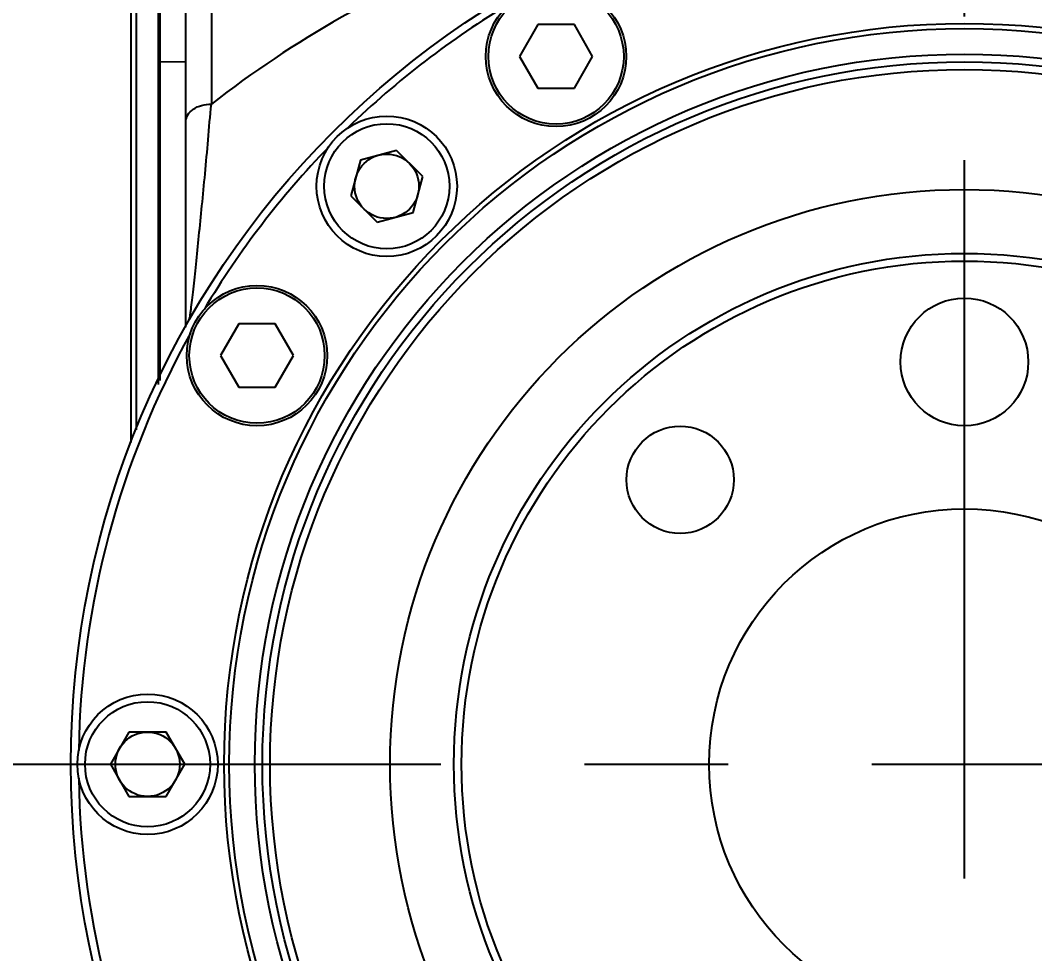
# Model space of a CAD drawing. Header units: millimetres. Extents: x 5828 to 6704, y 123 to 421.
# Drawn here: x 6473.894 to 6476.543, y 273.567 to 276.003 of the extents above; entities that cross this region are included whole.
import ezdxf

# ---------------------------------------------------------------- set-up
doc = ezdxf.new("R2010")
doc.units = ezdxf.units.MM
doc.linetypes.add('CENTER', pattern=[0.6, 0.375, -0.075, 0.075, -0.075])
for name, color, linetype in [('中心线', 7, 'Continuous'), ('外形图', 7, 'Continuous'), ('尺寸标注', 7, 'Continuous')]:
    doc.layers.add(name, color=color, linetype=linetype)
doc.styles.add('微软雅黑', font='msyh.ttc', dxfattribs={"height": 1.5})
doc.dimstyles.new('尺寸标注_1_15比例', dxfattribs={"dimtxt": 1.5, "dimasz": 1.25, "dimexe": 0.5, "dimexo": 0.4, "dimgap": 0.5, "dimtad": 1, "dimdec": 1, "dimlfac": 15, "dimdsep": 46, "dimtxsty": '微软雅黑', "dimcen": 0.09, "dimadec": 0, "dimazin": 0, "dimtp": 0.01, "dimtm": 0.01, "dimtfac": 1, "dimtdec": 1, "dimtofl": 0, "dimtmove": 0, "dimatfit": 3, "dimfxl": 1, "dimtolj": 1, "dimarcsym": 0})

# ---------------------------------------------------------------- blocks, each defined once
blk = doc.blocks.new('*D786')
at = {"layer": 'Defpoints', "color": 0}
for p in [(6482.9394, 280.5658), (6469.7803, 267.5677), (6482.9394, 267.0011)]:
    blk.add_point(p, dxfattribs=at)
at = {"layer": '尺寸标注', "color": 0, "lineweight": -2}
for p, q in [((6469.7803, 267.9677), (6469.7803, 281.0658)), ((6482.9394, 267.4011), (6482.9394, 281.0658)), ((6471.0303, 280.5658), (6481.6894, 280.5658))]:
    blk.add_line(p, q, dxfattribs=at)
at = {"layer": '尺寸标注', "color": 0}
for points in [[(6471.0303, 280.7741), (6471.0303, 280.3574), (6469.7803, 280.5658)], [(6481.6894, 280.3574), (6481.6894, 280.7741), (6482.9394, 280.5658)]]:
    blk.add_solid(points, dxfattribs=at)
at = {"layer": '尺寸标注', "color": 0, "insert": (6476.3599, 281.8448), "char_height": 1.5, "attachment_point": 5, "style": '微软雅黑'}
blk.add_mtext('\\A1;197.4', dxfattribs=at)
blk = doc.blocks.new('*D787')
at = {"layer": 'Defpoints', "color": 0}
for p in [(6469.7154, 284.5485), (6483.0052, 255.7131), (6469.7154, 255.0651)]:
    blk.add_point(p, dxfattribs=at)
at = {"layer": '尺寸标注', "color": 0, "lineweight": -2}
for p, q in [((6469.7154, 255.4651), (6469.7154, 285.0485)), ((6483.0052, 256.1131), (6483.0052, 285.0485)), ((6481.7552, 284.5485), (6470.9654, 284.5485))]:
    blk.add_line(p, q, dxfattribs=at)
at = {"layer": '尺寸标注', "color": 0}
for points in [[(6470.9654, 284.7569), (6470.9654, 284.3402), (6469.7154, 284.5485)], [(6481.7552, 284.3402), (6481.7552, 284.7569), (6483.0052, 284.5485)]]:
    blk.add_solid(points, dxfattribs=at)
at = {"layer": '尺寸标注', "color": 0, "insert": (6476.3603, 285.8276), "char_height": 1.5, "attachment_point": 5, "style": '微软雅黑'}
blk.add_mtext('\\A1;199.3', dxfattribs=at)

msp = doc.modelspace()

# ---------------------------------------------------------------- linework, layer by layer
at = {"layer": '中心线', "linetype": 'CENTER', "ltscale": 5}
for p, q in [((6476.3599, 231.7633), (6476.3599, 279.7873)), ((6467.1176, 274.0616), (6485.8879, 274.0616))]:
    msp.add_line(p, q, dxfattribs=at)
at = {"layer": '外形图', "color": 7, "linetype": 'Continuous'}
for p, q in [((6474.2599, 275.0636), (6474.2599, 276.8308)), ((6474.2549, 275.9022), (6474.2549, 276.6293)), ((6474.3933, 276.5949), (6474.3933, 275.7845)), ((6474.3266, 275.202), (6474.3266, 276.5282)), ((6474.2549, 275.0531), (6474.2549, 276.0551)), ((6475.2454, 275.9919), (6475.1976, 275.9091)), ((6475.3411, 275.9919), (6475.2454, 275.9919)), ((6475.3889, 275.9091), (6475.3411, 275.9919)), ((6475.1976, 275.9091), (6475.2454, 275.8262)), ((6475.3411, 275.8262), (6475.3889, 275.9091)), ((6474.3266, 275.8937), (6474.2599, 275.8949)), ((6475.2454, 275.8262), (6475.3411, 275.8262)), ((6474.1975, 275.7255), (6474.1975, 275.7298)), ((6474.3266, 275.7282), (6474.3266, 275.7397)), ((6474.8765, 275.6637), (6474.7829, 275.6386)), ((6474.9451, 275.5952), (6474.8765, 275.6637)), ((6474.7829, 275.6386), (6474.7578, 275.5449)), ((6474.92, 275.5015), (6474.9451, 275.5952)), ((6474.7578, 275.5449), (6474.8263, 275.4764)), ((6474.8263, 275.4764), (6474.92, 275.5015)), ((6474.3266, 275.202), (6474.3266, 275.2216)), ((6474.4646, 275.2111), (6474.4167, 275.1282)), ((6474.5602, 275.2111), (6474.4646, 275.2111)), ((6474.6081, 275.1282), (6474.5602, 275.2111)), ((6474.4167, 275.1282), (6474.4646, 275.0454)), ((6474.5602, 275.0454), (6474.6081, 275.1282)), ((6474.4646, 275.0454), (6474.5602, 275.0454)), ((6474.1781, 274.1456), (6474.1296, 274.0616)), ((6474.2751, 274.1456), (6474.1781, 274.1456)), ((6474.3236, 274.0616), (6474.2751, 274.1456)), ((6474.1296, 274.0616), (6474.1781, 273.9776)), ((6474.2751, 273.9776), (6474.3236, 274.0616)), ((6474.1781, 273.9776), (6474.2751, 273.9776))]:
    msp.add_line(p, q, dxfattribs=at)
for centre, radius in [((6476.3599, 274.0616), 2.3333), ((6475.2933, 275.9091), 0.1833), ((6475.2933, 275.9091), 0.1767), ((6476.3599, 274.0616), 1.9333), ((6476.3599, 274.0616), 1.92), ((6476.3599, 274.0616), 1.8533), ((6476.3599, 274.0616), 1.8333), ((6476.3599, 274.0616), 1.8133), ((6474.8514, 275.5701), 0.1833), ((6474.8514, 275.5701), 0.1633), ((6474.8514, 275.5701), 0.084), ((6476.3599, 274.0616), 1.5), ((6476.3599, 274.0616), 1.3333), ((6476.3599, 274.0616), 1.3133), ((6474.5124, 275.1282), 0.1833), ((6474.5124, 275.1282), 0.1767), ((6476.3599, 275.1116), 0.1667), ((6475.6175, 274.804), 0.14), ((6476.3599, 274.0616), 0.6667), ((6474.2266, 274.0616), 0.1833), ((6474.2266, 274.0616), 0.1633), ((6474.2266, 274.0616), 0.084)]:
    msp.add_circle(centre, radius, dxfattribs=at)
for start, end in [(120.8973, 134.102), (135.8973, 149.102), (150.8973, 179.1027), (180.8973, 209.1027)]:
    msp.add_arc((6476.3599, 274.0616), 2.3133, start, end, dxfattribs=at)
for points, knots in [([(6474.1857, 276.6421), (6474.1852, 276.6375), (6474.1814, 276.6265), (6474.1792, 276.6034), (6474.1819, 276.5682), (6474.1837, 276.518), (6474.1839, 276.4524), (6474.1835, 276.3718), (6474.1829, 276.2769), (6474.1825, 276.1682), (6474.1827, 276.0464), (6474.1832, 275.86), (6474.183, 275.6007), (6474.1829, 275.2624), (6474.1829, 275.025), (6474.183, 274.9013)], [0, 0, 0, 0, 0.00787, 0.019838, 0.039758, 0.068571, 0.106377, 0.152798, 0.207435, 0.269971, 0.340063, 0.41726, 0.590999, 0.786853, 1, 1, 1, 1]), ([(6474.1975, 275.7298), (6474.1975, 275.8023), (6474.1977, 275.9386), (6474.1973, 276.129), (6474.1967, 276.2908), (6474.1985, 276.4065), (6474.199, 276.4831), (6474.198, 276.5282), (6474.1953, 276.5645), (6474.1938, 276.592), (6474.1947, 276.6118), (6474.1982, 276.6253), (6474.2003, 276.636), (6474.2003, 276.6427), (6474.2, 276.6459)], [0, 0, 0, 0, 0.237239, 0.445939, 0.623203, 0.766477, 0.824716, 0.873939, 0.913983, 0.943817, 0.964239, 0.97823, 0.989438, 1, 1, 1, 1]), ([(6475.9291, 276.4028), (6475.6466, 276.3673), (6475.1003, 276.229), (6474.6079, 275.9517), (6474.3933, 275.7845)], [0, 0, 0, 0, 0.511375, 1, 1, 1, 1]), ([(6474.3266, 275.7392), (6474.3266, 275.7452), (6474.3307, 275.7582), (6474.3463, 275.7729), (6474.3681, 275.7824), (6474.3847, 275.7845), (6474.3933, 275.7845)], [0, 0, 0, 0, 0.204974, 0.438693, 0.707998, 1, 1, 1, 1]), ([(6474.3354, 275.2216), (6474.336, 275.2227), (6474.3368, 275.2258), (6474.3377, 275.2314), (6474.3389, 275.2393), (6474.3408, 275.2534), (6474.3433, 275.2742), (6474.3464, 275.3023), (6474.3498, 275.3335), (6474.3546, 275.3798), (6474.361, 275.4419), (6474.3688, 275.5207), (6474.3772, 275.6044), (6474.3849, 275.6929), (6474.39, 275.7535), (6474.3933, 275.7845)], [0, 0, 0, 0, 0.006277, 0.016516, 0.030748, 0.048493, 0.091563, 0.142032, 0.19808, 0.258369, 0.388625, 0.528979, 0.677848, 0.83476, 1, 1, 1, 1]), ([(6474.1974, 274.9346), (6474.1974, 275.0055), (6474.1975, 275.2697), (6474.1975, 275.5339), (6474.1975, 275.7271)], [0, 0, 0, 0, 0.268666, 1, 1, 1, 1])]:
    msp.add_open_spline(points, degree=3, knots=knots, dxfattribs=at)

# ---------------------------------------------------------------- dimensions: what is measured, and where the dimension line sits
at = {"layer": '尺寸标注'}
for base, p1, p2, picture, middle in [((6469.7154, 284.5485), (6483.0052, 255.7131), (6469.7154, 255.0651), '*D787', (6476.3603, 285.8276)), ((6482.9394, 280.5658), (6469.7803, 267.5677), (6482.9394, 267.0011), '*D786', (6476.3599, 281.8448))]:
    dim = msp.add_linear_dim(base=base, p1=p1, p2=p2, dimstyle='尺寸标注_1_15比例', dxfattribs=at)
    dim.commit()
    dim.dimension.update_dxf_attribs({"geometry": picture, "text_midpoint": middle})

doc.saveas('drawing.dxf')
